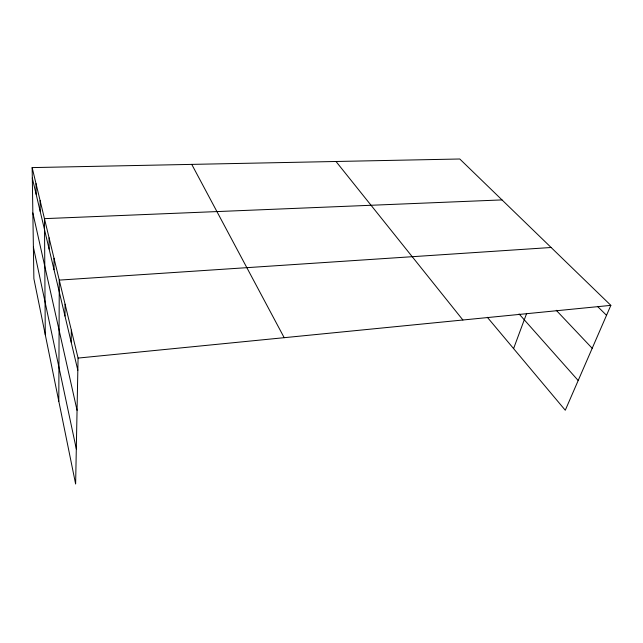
<?xml version="1.0" encoding="UTF-8"?>
<svg xmlns="http://www.w3.org/2000/svg" width="643" height="643" viewBox="0 0 643 643"><rect width="100%" height="100%" fill="white"/><g stroke="black" fill="none" stroke-linecap="round" stroke-linejoin="round"><path stroke-width="0.96" d="M58.802 401.264L59.277 280.107L551.115 247.491M64.983 316.026L65.088 304.211M71.172 342.14L71.333 330.132M32.15 167.598L78.068 358.079L75.625 484.002L33.878 278.644L32.15 167.598L459.777 158.998L610.85 305.361L565.277 410.234L487.33 317.28M513.588 348.594L526.649 313.398M78.068 358.079L610.85 305.361M502.006 199.909L44.455 218.644L45.283 334.762M597.508 306.398L606.526 315.311M556.243 310.288L592.195 348.289M519.054 313.929L578.186 380.519M335.992 161.481L462.896 320.005M191.751 164.383L284.19 337.688M32.311 178.095L77.835 370.28M32.857 212.946L77.056 410.314M33.388 247.089L76.308 448.902M36.016 183.625L36.153 194.307M40.107 200.616L40.22 211.475M49.085 237.83L49.125 249.066M54.012 258.277L54.012 269.706"/></g></svg>
